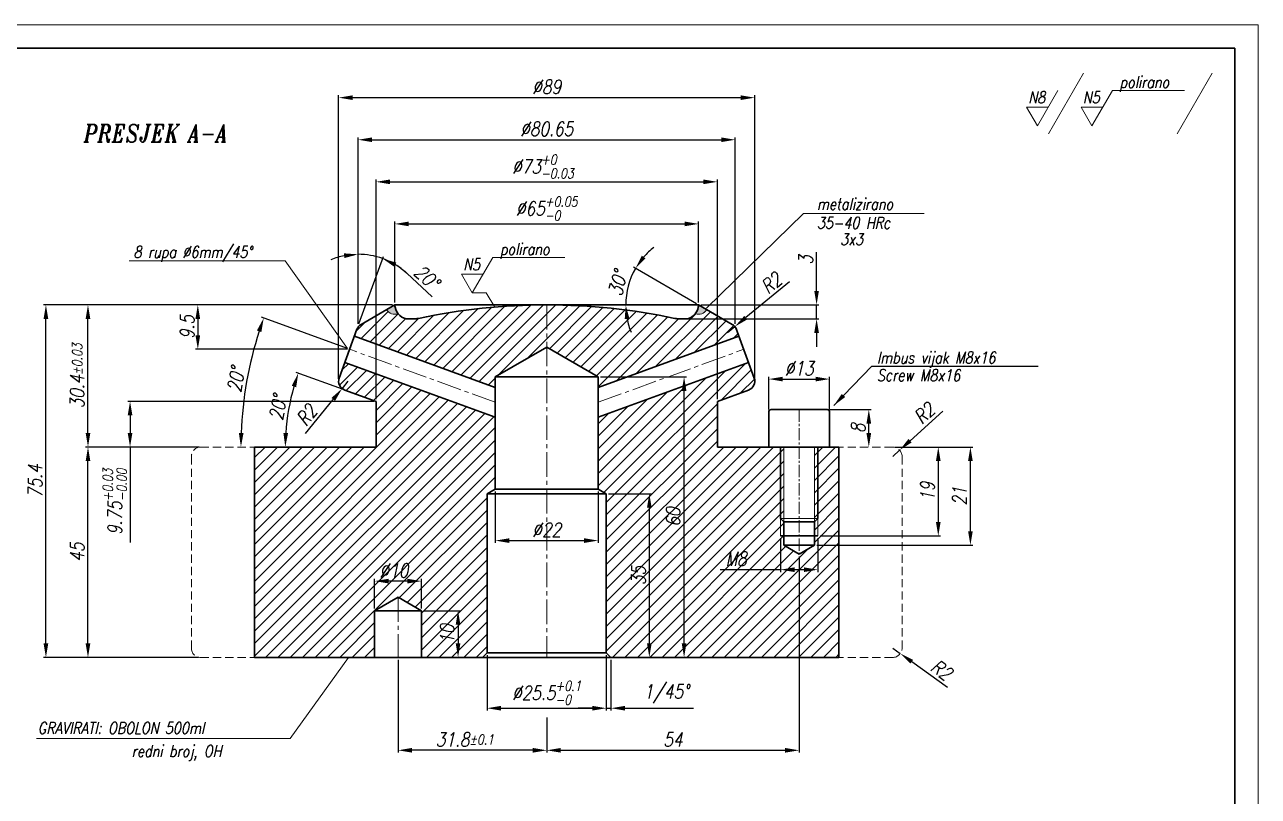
# Model space of a CAD drawing. Extents: x 197 to 920, y -77 to 441.
# Drawn here: x 439.8 to 703.7, y 276 to 441 of the extents above; entities that cross this region are included whole.
import ezdxf

# ---------------------------------------------------------------- set-up
doc = ezdxf.new("R2010")
doc.units = 0
doc.header["$LTSCALE"] = 7
doc.header["$MEASUREMENT"] = 0
doc.linetypes.add('CENTER2', pattern=[1.125, 0.75, -0.125, 0.125, -0.125])
doc.linetypes.add('HIDDEN', pattern=[0.375, 0.25, -0.125])
doc.layers.get('0').update_dxf_attribs({"linetype": 'CONTINUOUS', "lineweight": 15})
for name, color, linetype, lineweight in [('1', 1, 'CENTER2', 15), ('2', 2, 'HIDDEN', 15), ('3', 3, 'CONTINUOUS', 30), ('8', 250, 'CONTINUOUS', 15)]:
    doc.layers.add(name, color=color, linetype=linetype, lineweight=lineweight)
doc.styles.add('ITALICT', font='ITALICT.shx', dxfattribs={"width": 0.8, "height": 3})
doc.dimstyles.get("Standard").update_dxf_attribs({"dimtxt": 3, "dimasz": 3, "dimexe": 0.5, "dimexo": 0.5, "dimgap": 0.8, "dimtad": 1, "dimdsep": 46, "dimtxsty": 'ITALICT', "dimcen": 0.09, "dimazin": 2, "dimtfac": 1, "dimtmove": 0, "dimatfit": 3, "dimfxl": 0, "dimtolj": 1, "dimtzin": 0, "dimarcsym": 0})

# ---------------------------------------------------------------- blocks, each defined once
blk = doc.blocks.new('*D4')
at = {"color": 0, "lineweight": -2}
for p, q in [((511.16, 377.1), (511.16, 416.94)), ((591.82, 377.1), (591.82, 416.94)), ((514.16, 416.44), (588.82, 416.44))]:
    blk.add_line(p, q, dxfattribs=at)
at = {"color": 0}
for points in [[(514.16, 416.94), (514.16, 415.94), (511.16, 416.44)], [(588.82, 416.94), (588.82, 415.94), (591.82, 416.44)]]:
    blk.add_solid(points, dxfattribs=at)
at = {"color": 0, "insert": (551.49, 418.74), "char_height": 3, "attachment_point": 5, "style": 'ITALICT'}
blk.add_mtext('\\A1;%%c80.65', dxfattribs=at)
blk = doc.blocks.new('*D5')
at = {"color": 0, "lineweight": -2}
for p, q in [((506.99, 365.28), (506.99, 425.94)), ((509.99, 425.44), (592.99, 425.44)), ((595.99, 365.28), (595.99, 425.94))]:
    blk.add_line(p, q, dxfattribs=at)
at = {"color": 0}
for points in [[(509.99, 425.94), (509.99, 424.94), (506.99, 425.44)], [(592.99, 425.94), (592.99, 424.94), (595.99, 425.44)]]:
    blk.add_solid(points, dxfattribs=at)
at = {"color": 0, "insert": (551.49, 427.74), "char_height": 3, "attachment_point": 5, "style": 'ITALICT'}
blk.add_mtext('\\A1;%%c89', dxfattribs=at)
blk = doc.blocks.new('*D6')
at = {"color": 0, "lineweight": -2}
for p, q in [((514.99, 360.97), (514.99, 407.94)), ((517.99, 407.44), (584.99, 407.44)), ((587.99, 360.97), (587.99, 407.94))]:
    blk.add_line(p, q, dxfattribs=at)
at = {"color": 0}
for points in [[(517.99, 407.94), (517.99, 406.94), (514.99, 407.44)], [(584.99, 407.94), (584.99, 406.94), (587.99, 407.44)]]:
    blk.add_solid(points, dxfattribs=at)
at = {"color": 0, "insert": (550.68, 410.72), "char_height": 3, "attachment_point": 5, "style": 'ITALICT'}
blk.add_mtext('\\A1;%%c73{}{\\H0.71x;\\C3;\\S+0^ -0.03;}', dxfattribs=at)
blk = doc.blocks.new('*D7')
at = {"color": 0, "lineweight": -2}
for p, q in [((518.49, 381.12), (476.37, 381.12)), ((476.87, 378.12), (476.87, 374.62)), ((508.85, 371.62), (476.37, 371.62))]:
    blk.add_line(p, q, dxfattribs=at)
at = {"color": 0}
for points in [[(476.37, 378.12), (477.37, 378.12), (476.87, 381.12)], [(476.37, 374.62), (477.37, 374.62), (476.87, 371.62)]]:
    blk.add_solid(points, dxfattribs=at)
at = {"color": 0, "insert": (474.57, 376.37), "char_height": 3, "attachment_point": 5, "rotation": 90, "style": 'ITALICT'}
blk.add_mtext('\\A1;9.5', dxfattribs=at)
blk = doc.blocks.new('*D8')
at = {"color": 0, "lineweight": -2}
for p, q in [((518.99, 381.62), (518.99, 398.94)), ((521.99, 398.44), (580.99, 398.44)), ((583.99, 381.62), (583.99, 398.94))]:
    blk.add_line(p, q, dxfattribs=at)
at = {"color": 0}
for points in [[(521.99, 398.94), (521.99, 397.94), (518.99, 398.44)], [(580.99, 398.94), (580.99, 397.94), (583.99, 398.44)]]:
    blk.add_solid(points, dxfattribs=at)
at = {"color": 0, "insert": (551.49, 401.72), "char_height": 3, "attachment_point": 5, "style": 'ITALICT'}
blk.add_mtext('\\A1;%%c65{}{\\H0.71x;\\C3;\\S+0.05^ -0;}', dxfattribs=at)
blk = doc.blocks.new('*D9')
at = {"color": 0, "lineweight": -2}
for p, q in [((540.49, 341.23), (540.49, 330.21)), ((562.49, 341.23), (562.49, 330.21)), ((543.49, 330.71), (559.49, 330.71))]:
    blk.add_line(p, q, dxfattribs=at)
at = {"color": 0}
for points in [[(543.49, 331.21), (543.49, 330.21), (540.49, 330.71)], [(559.49, 331.21), (559.49, 330.21), (562.49, 330.71)]]:
    blk.add_solid(points, dxfattribs=at)
at = {"color": 0, "insert": (551.49, 333.01), "char_height": 3, "attachment_point": 5, "style": 'ITALICT'}
blk.add_mtext('\\A1;%%c22', dxfattribs=at)
blk = doc.blocks.new('*D10')
at = {"color": 0, "lineweight": -2}
for p, q in [((538.74, 306.22), (538.74, 294.36)), ((564.24, 306.22), (564.24, 294.36)), ((541.74, 294.86), (561.24, 294.86))]:
    blk.add_line(p, q, dxfattribs=at)
at = {"color": 0}
for points in [[(541.74, 295.36), (541.74, 294.36), (538.74, 294.86)], [(561.24, 295.36), (561.24, 294.36), (564.24, 294.86)]]:
    blk.add_solid(points, dxfattribs=at)
at = {"color": 0, "insert": (551.49, 298.15), "char_height": 3, "attachment_point": 5, "style": 'ITALICT'}
blk.add_mtext('\\A1;%%c25.5{}{\\H0.71x;\\C3;\\S+0.1^ -0;}', dxfattribs=at)
blk = doc.blocks.new('*D11')
at = {"color": 0, "lineweight": -2}
for p, q in [((565.24, 305.22), (565.24, 294.36)), ((561.24, 294.86), (558.24, 294.86)), ((564.24, 294.86), (565.24, 294.86)), ((568.24, 294.86), (582.9, 294.86))]:
    blk.add_line(p, q, dxfattribs=at)
at = {"color": 0}
for points in [[(561.24, 295.36), (561.24, 294.36), (564.24, 294.86)], [(568.24, 295.36), (568.24, 294.36), (565.24, 294.86)]]:
    blk.add_solid(points, dxfattribs=at)
at = {"color": 0, "insert": (577.07, 297.95), "char_height": 3, "attachment_point": 5, "style": 'ITALICT'}
blk.add_mtext('\\A1;1/45%%d', dxfattribs=at)
blk = doc.blocks.new('*D12')
at = {"color": 0, "lineweight": -2}
for p, q in [((514.49, 360.47), (461.88, 360.47)), ((462.38, 357.47), (462.38, 353.72)), ((477.18, 350.72), (461.88, 350.72)), ((462.38, 350.72), (462.38, 330.29))]:
    blk.add_line(p, q, dxfattribs=at)
at = {"color": 0}
for points in [[(461.88, 357.47), (462.88, 357.47), (462.38, 360.47)], [(461.88, 353.72), (462.88, 353.72), (462.38, 350.72)]]:
    blk.add_solid(points, dxfattribs=at)
at = {"color": 0, "insert": (459.09, 339), "char_height": 3, "attachment_point": 5, "rotation": 90, "style": 'ITALICT'}
blk.add_mtext('\\A1;9.75{}{\\H0.71x;\\C3;\\S+0.03^ -0.00;}', dxfattribs=at)
blk = doc.blocks.new('*D13')
at = {"color": 0, "lineweight": -2}
for p, q in [((477.18, 350.72), (452.88, 350.72)), ((453.38, 308.72), (453.38, 347.72)), ((468.79, 305.72), (452.88, 305.72))]:
    blk.add_line(p, q, dxfattribs=at)
at = {"color": 0}
for points in [[(452.88, 347.72), (453.88, 347.72), (453.38, 350.72)], [(452.88, 308.72), (453.88, 308.72), (453.38, 305.72)]]:
    blk.add_solid(points, dxfattribs=at)
at = {"color": 0, "insert": (451.08, 328.22), "char_height": 3, "attachment_point": 5, "rotation": 90, "style": 'ITALICT'}
blk.add_mtext('\\A1;45', dxfattribs=at)
blk = doc.blocks.new('*D14')
at = {"color": 0, "lineweight": -2}
for p, q in [((518.49, 381.12), (452.88, 381.12)), ((453.38, 353.72), (453.38, 378.12)), ((477.18, 350.72), (452.88, 350.72))]:
    blk.add_line(p, q, dxfattribs=at)
at = {"color": 0}
for points in [[(452.88, 378.12), (453.88, 378.12), (453.38, 381.12)], [(452.88, 353.72), (453.88, 353.72), (453.38, 350.72)]]:
    blk.add_solid(points, dxfattribs=at)
at = {"color": 0, "insert": (451.08, 365.92), "char_height": 3, "attachment_point": 5, "rotation": 90, "style": 'ITALICT'}
blk.add_mtext('\\A1;30.4{}{\\H0.71x;\\C3;%%p0.03}', dxfattribs=at)
blk = doc.blocks.new('*D15')
at = {"color": 0, "lineweight": -2}
for p, q in [((518.49, 381.12), (443.88, 381.12)), ((444.38, 308.72), (444.38, 378.12)), ((476.99, 305.72), (443.88, 305.72))]:
    blk.add_line(p, q, dxfattribs=at)
at = {"color": 0}
for points in [[(443.88, 378.12), (444.88, 378.12), (444.38, 381.12)], [(443.88, 308.72), (444.88, 308.72), (444.38, 305.72)]]:
    blk.add_solid(points, dxfattribs=at)
at = {"color": 0, "insert": (442.08, 343.42), "char_height": 3, "attachment_point": 5, "rotation": 90, "style": 'ITALICT'}
blk.add_mtext('\\A1;75.4', dxfattribs=at)
blk = doc.blocks.new('*D16')
at = {"color": 0, "lineweight": -2}
for p, q in [((609.21, 384.12), (609.21, 392.43)), ((584.49, 381.12), (609.71, 381.12)), ((609.21, 378.12), (609.21, 381.12)), ((581.45, 378.12), (609.71, 378.12)), ((609.21, 375.12), (609.21, 372.12))]:
    blk.add_line(p, q, dxfattribs=at)
at = {"color": 0}
for points in [[(608.71, 384.12), (609.71, 384.12), (609.21, 381.12)], [(608.71, 375.12), (609.71, 375.12), (609.21, 378.12)]]:
    blk.add_solid(points, dxfattribs=at)
at = {"color": 0, "insert": (606.91, 390.72), "char_height": 3, "attachment_point": 5, "rotation": 90, "style": 'ITALICT'}
blk.add_mtext('\\A1;3', dxfattribs=at)
blk = doc.blocks.new('*D22')
at = {"color": 0, "lineweight": -2}
for p, q in [((562.99, 365.72), (581.37, 365.72)), ((580.87, 308.72), (580.87, 362.72))]:
    blk.add_line(p, q, dxfattribs=at)
at = {"color": 0}
for points in [[(580.37, 362.72), (581.37, 362.72), (580.87, 365.72)], [(580.37, 308.72), (581.37, 308.72), (580.87, 305.72)]]:
    blk.add_solid(points, dxfattribs=at)
at = {"color": 0, "insert": (578.57, 335.72), "char_height": 3, "attachment_point": 5, "rotation": 90, "style": 'ITALICT'}
blk.add_mtext('\\A1;60', dxfattribs=at)
blk = doc.blocks.new('*D17')
at = {"color": 0, "lineweight": -2}
for p, q in [((519.69, 305.22), (519.69, 285.36)), ((551.49, 292.85), (551.49, 285.36)), ((548.49, 285.86), (522.69, 285.86))]:
    blk.add_line(p, q, dxfattribs=at)
at = {"color": 0}
for points in [[(522.69, 286.36), (522.69, 285.36), (519.69, 285.86)], [(548.49, 286.36), (548.49, 285.36), (551.49, 285.86)]]:
    blk.add_solid(points, dxfattribs=at)
at = {"color": 0, "insert": (533.99, 288.16), "char_height": 3, "attachment_point": 5, "style": 'ITALICT'}
blk.add_mtext('\\A1;31.8{}{\\H0.71x;\\C3;%%p0.1}', dxfattribs=at)
blk = doc.blocks.new('*D23')
at = {"color": 0, "lineweight": -2}
for p, q in [((525.19, 315.72), (533.03, 315.72)), ((532.53, 312.72), (532.53, 308.72))]:
    blk.add_line(p, q, dxfattribs=at)
at = {"color": 0}
for points in [[(532.03, 312.72), (533.03, 312.72), (532.53, 315.72)], [(532.03, 308.72), (533.03, 308.72), (532.53, 305.72)]]:
    blk.add_solid(points, dxfattribs=at)
at = {"color": 0, "insert": (530.23, 310.72), "char_height": 3, "attachment_point": 5, "rotation": 90, "style": 'ITALICT'}
blk.add_mtext('\\A1;10', dxfattribs=at)
blk = doc.blocks.new('*D24')
at = {"color": 0, "lineweight": -2}
for p, q in [((514.69, 316.22), (514.69, 322.54)), ((521.69, 322.04), (517.69, 322.04)), ((524.69, 316.22), (524.69, 322.54))]:
    blk.add_line(p, q, dxfattribs=at)
at = {"color": 0}
for points in [[(517.69, 322.54), (517.69, 321.54), (514.69, 322.04)], [(521.69, 322.54), (521.69, 321.54), (524.69, 322.04)]]:
    blk.add_solid(points, dxfattribs=at)
at = {"color": 0, "insert": (518.82, 324.34), "char_height": 3, "attachment_point": 5, "style": 'ITALICT'}
blk.add_mtext('\\A1;%%c10', dxfattribs=at)
blk = doc.blocks.new('*D18')
at = {"color": 0, "lineweight": -2}
blk.add_line((507.84, 363.07), (497.9, 366.69), dxfattribs=at)
blk.add_arc((541.78, 350.72), 46.2, 163.7212, 176.2788, dxfattribs=at)
at = {"color": 0}
for points in [[(496.96, 363.82), (497.91, 363.51), (498.36, 366.52)], [(496.18, 353.7), (495.18, 353.73), (495.58, 350.72)]]:
    blk.add_solid(points, dxfattribs=at)
at = {"color": 0, "insert": (494.02, 359.14), "char_height": 3, "attachment_point": 5, "rotation": 80, "style": 'ITALICT'}
blk.add_mtext('\\A1;20°', dxfattribs=at)
blk = doc.blocks.new('*D25')
at = {"color": 0, "lineweight": -2}
for p, q in [((564.74, 340.72), (573.94, 340.72)), ((573.44, 337.72), (573.44, 308.72))]:
    blk.add_line(p, q, dxfattribs=at)
at = {"color": 0}
for points in [[(572.94, 337.72), (573.94, 337.72), (573.44, 340.72)], [(572.94, 308.72), (573.94, 308.72), (573.44, 305.72)]]:
    blk.add_solid(points, dxfattribs=at)
at = {"color": 0, "insert": (571.14, 323.22), "char_height": 3, "attachment_point": 5, "rotation": 90, "style": 'ITALICT'}
blk.add_mtext('\\A1;35', dxfattribs=at)
blk = doc.blocks.new('*D21')
at = {"color": 0, "lineweight": -2}
for p, q in [((508.99, 364.78), (507.73, 363.23)), ((499.9, 353.61), (505.84, 360.9))]:
    blk.add_line(p, q, dxfattribs=at)
at = {"color": 0}
blk.add_solid([(505.45, 361.22), (506.22, 360.58), (507.73, 363.23)], dxfattribs=at)
at = {"color": 0, "insert": (500.14, 357.54), "char_height": 3, "attachment_point": 5, "rotation": 50.8697, "style": 'ITALICT'}
blk.add_mtext('\\A1;R2', dxfattribs=at)
blk = doc.blocks.new('*D29')
at = {"color": 0, "lineweight": -2}
blk.add_line((508.88, 371.79), (490.49, 378.48), dxfattribs=at)
blk.add_arc((566.77, 350.72), 80.68, 162.1306, 177.8694, dxfattribs=at)
at = {"color": 0}
for points in [[(489.51, 375.64), (490.46, 375.31), (490.96, 378.31)], [(486.65, 353.71), (485.65, 353.72), (486.09, 350.72)]]:
    blk.add_solid(points, dxfattribs=at)
at = {"color": 0, "insert": (485.05, 365.13), "char_height": 3, "attachment_point": 5, "rotation": 80, "style": 'ITALICT'}
blk.add_mtext('\\A1;20°', dxfattribs=at)
blk = doc.blocks.new('*D30')
at = {"color": 0, "lineweight": -2}
for p, q in [((636.18, 358.37), (629.2, 352.07)), ((625.49, 348.72), (626.97, 350.06))]:
    blk.add_line(p, q, dxfattribs=at)
at = {"color": 0}
blk.add_solid([(628.87, 352.44), (629.54, 351.7), (626.97, 350.06)], dxfattribs=at)
at = {"color": 0, "insert": (632.26, 357.93), "char_height": 3, "attachment_point": 5, "rotation": 42.0965, "style": 'ITALICT'}
blk.add_mtext('\\A1;R2', dxfattribs=at)
blk = doc.blocks.new('*D31')
at = {"color": 0, "lineweight": -2}
for p, q in [((625.49, 307.72), (627.12, 306.55)), ((637.19, 299.32), (629.55, 304.8))]:
    blk.add_line(p, q, dxfattribs=at)
at = {"color": 0}
blk.add_solid([(629.85, 305.21), (629.26, 304.4), (627.12, 306.55)], dxfattribs=at)
at = {"color": 0, "insert": (635.93, 303.06), "char_height": 3, "attachment_point": 5, "rotation": 324.3557, "style": 'ITALICT'}
blk.add_mtext('\\A1;R2', dxfattribs=at)
blk = doc.blocks.new('*D38')
at = {"color": 0, "lineweight": -2}
for p, q in [((598.99, 358.72), (598.99, 365.75)), ((601.99, 365.25), (608.99, 365.25)), ((611.99, 358.72), (611.99, 365.75))]:
    blk.add_line(p, q, dxfattribs=at)
at = {"color": 0}
for points in [[(601.99, 365.75), (601.99, 364.75), (598.99, 365.25)], [(608.99, 365.75), (608.99, 364.75), (611.99, 365.25)]]:
    blk.add_solid(points, dxfattribs=at)
at = {"color": 0, "insert": (605.49, 367.55), "char_height": 3, "attachment_point": 5, "style": 'ITALICT'}
blk.add_mtext('\\A1;%%c13', dxfattribs=at)
blk = doc.blocks.new('*D39')
at = {"color": 0, "lineweight": -2}
for p, q in [((601.49, 331.22), (601.49, 323.99)), ((609.49, 331.22), (609.49, 323.99)), ((601.49, 324.49), (588.57, 324.49)), ((606.49, 324.49), (604.49, 324.49))]:
    blk.add_line(p, q, dxfattribs=at)
at = {"color": 0}
for points in [[(604.49, 324.99), (604.49, 323.99), (601.49, 324.49)], [(606.49, 324.99), (606.49, 323.99), (609.49, 324.49)]]:
    blk.add_solid(points, dxfattribs=at)
at = {"color": 0, "insert": (592, 326.79), "char_height": 3, "attachment_point": 5, "style": 'ITALICT'}
blk.add_mtext('\\A1;M8', dxfattribs=at)
blk = doc.blocks.new('*D40')
at = {"color": 0, "lineweight": -2}
for p, q in [((611.99, 358.72), (620.88, 358.72)), ((620.38, 353.72), (620.38, 355.72))]:
    blk.add_line(p, q, dxfattribs=at)
at = {"color": 0}
for points in [[(619.88, 355.72), (620.88, 355.72), (620.38, 358.72)], [(619.88, 353.72), (620.88, 353.72), (620.38, 350.72)]]:
    blk.add_solid(points, dxfattribs=at)
at = {"color": 0, "insert": (618.08, 354.72), "char_height": 3, "attachment_point": 5, "rotation": 90, "style": 'ITALICT'}
blk.add_mtext('\\A1;8', dxfattribs=at)
blk = doc.blocks.new('*D41')
at = {"color": 0, "lineweight": -2}
for p, q in [((625.99, 350.72), (635.74, 350.72)), ((635.24, 347.72), (635.24, 334.72)), ((609.99, 331.72), (635.74, 331.72))]:
    blk.add_line(p, q, dxfattribs=at)
at = {"color": 0}
for points in [[(634.74, 347.72), (635.74, 347.72), (635.24, 350.72)], [(634.74, 334.72), (635.74, 334.72), (635.24, 331.72)]]:
    blk.add_solid(points, dxfattribs=at)
at = {"color": 0, "insert": (632.94, 341.22), "char_height": 3, "attachment_point": 5, "rotation": 90, "style": 'ITALICT'}
blk.add_mtext('\\A1;19', dxfattribs=at)
blk = doc.blocks.new('*D42')
at = {"color": 0, "lineweight": -2}
for p, q in [((625.99, 350.72), (642.61, 350.72)), ((642.11, 332.72), (642.11, 347.72)), ((609.24, 329.72), (642.61, 329.72))]:
    blk.add_line(p, q, dxfattribs=at)
at = {"color": 0}
for points in [[(641.61, 347.72), (642.61, 347.72), (642.11, 350.72)], [(641.61, 332.72), (642.61, 332.72), (642.11, 329.72)]]:
    blk.add_solid(points, dxfattribs=at)
at = {"color": 0, "insert": (639.81, 340.22), "char_height": 3, "attachment_point": 5, "rotation": 90, "style": 'ITALICT'}
blk.add_mtext('\\A1;21', dxfattribs=at)
blk = doc.blocks.new('*D43')
at = {"color": 0, "lineweight": -2}
for p, q in [((605.49, 327.34), (605.49, 285.36)), ((551.49, 292.85), (551.49, 285.36)), ((554.49, 285.86), (602.49, 285.86))]:
    blk.add_line(p, q, dxfattribs=at)
at = {"color": 0}
for points in [[(554.49, 286.36), (554.49, 285.36), (551.49, 285.86)], [(602.49, 286.36), (602.49, 285.36), (605.49, 285.86)]]:
    blk.add_solid(points, dxfattribs=at)
at = {"color": 0, "insert": (578.49, 288.16), "char_height": 3, "attachment_point": 5, "style": 'ITALICT'}
blk.add_mtext('\\A1;54', dxfattribs=at)
blk = doc.blocks.new('*D66')
at = {"color": 0, "lineweight": -2}
blk.add_line((583.56, 381.37), (570.05, 389.17), dxfattribs=at)
for start, end in [(127.9277, 138.9639), (150, 180), (191.0361, 202.0723)]:
    blk.add_arc((583.99, 381.12), 15.6, start, end, dxfattribs=at)
at = {"color": 0}
for points in [[(572.63, 391.07), (571.82, 391.65), (570.48, 388.92)], [(568.18, 378.08), (569.18, 378.18), (568.39, 381.12)]]:
    blk.add_solid(points, dxfattribs=at)
at = {"color": 0, "insert": (566.7, 385.75), "char_height": 3, "attachment_point": 5, "rotation": 75, "style": 'ITALICT'}
blk.add_mtext('\\A1;30°', dxfattribs=at)
blk = doc.blocks.new('*D67')
at = {"color": 0, "lineweight": -2}
for p, q in [((511.16, 377.1), (511.16, 392.43)), ((511.34, 377.07), (516.58, 391.48)), ((521.54, 387.89), (527.01, 382.87))]:
    blk.add_line(p, q, dxfattribs=at)
for start, end in [(101.225, 112.45), (70, 90), (47.4404, 70), (47.55, 58.775)]:
    blk.add_arc((511.16, 376.6), 15.34, start, end, dxfattribs=at)
at = {"color": 0}
for points in [[(508.13, 392.14), (508.23, 391.14), (511.16, 391.93)], [(518.9, 389.26), (519.33, 390.16), (516.41, 391.01)]]:
    blk.add_solid(points, dxfattribs=at)
at = {"color": 0, "insert": (525.83, 387.08), "char_height": 3, "attachment_point": 5, "rotation": 317.4404, "style": 'ITALICT'}
blk.add_mtext('\\A1;20°', dxfattribs=at)
blk = doc.blocks.new('*D68')
at = {"color": 0, "lineweight": -2}
for p, q in [((603.45, 386.03), (594.06, 378.39)), ((590.19, 375.23), (591.74, 376.49))]:
    blk.add_line(p, q, dxfattribs=at)
at = {"color": 0}
blk.add_solid([(593.75, 378.77), (594.38, 378), (591.74, 376.49)], dxfattribs=at)
at = {"color": 0, "insert": (599.52, 385.8), "char_height": 3, "attachment_point": 5, "rotation": 39.1564, "style": 'ITALICT'}
blk.add_mtext('\\A1;R2', dxfattribs=at)

msp = doc.modelspace()

# ---------------------------------------------------------------- hatches: boundary and pattern name
h = msp.add_hatch(color=256)
h.dxf.hatch_style = 1
h.paths.add_polyline_path([(519.068, 380.633, -0.0010095), (518.991, 381.116), (517.258, 380.116, 0.3658592), (519.687, 379.241, -0.1290678)])
h.paths.add_polyline_path([(585.723, 380.116), (583.991, 381.116, -0.0010095), (583.913, 380.633, -0.1290678), (583.294, 379.241, 0.3658592)])
at = {"layer": '8'}
h = msp.add_hatch(dxfattribs=at)
h.set_pattern_fill('ANSI31', color=256, scale=15)
h.paths.add_polyline_path([(551.491, 372.067), (551.491, 381.116, 0.0525574), (524.072, 378.226, -0.0525574), (523.029, 378.116), (522.029, 378.116, -0.2277595), (519.687, 379.241, -0.3658592), (517.258, 380.116), (511.794, 376.961, 0.176327), (510.915, 375.913), (510.377, 374.435), (540.491, 363.475), (540.491, 365.716)])
h.paths.add_polyline_path([(592.604, 374.435), (592.066, 375.913, 0.176327), (591.187, 376.961), (585.723, 380.116, -0.3658592), (583.294, 379.241, -0.2277595), (580.952, 378.116), (579.952, 378.116, -0.0525574), (578.909, 378.226, 0.0525574), (551.491, 381.116), (551.491, 372.067), (562.491, 365.716), (562.491, 363.475)])
h = msp.add_hatch(dxfattribs=at)
h.set_pattern_fill('ANSI31', color=256, scale=15)
h.paths.add_polyline_path([(540.491, 357.09), (508.325, 368.797), (507.111, 365.462, 0.4142136), (508.306, 362.899), (514.991, 360.466), (514.991, 350.716), (488.991, 350.716), (488.991, 305.716), (514.691, 305.716), (514.691, 315.716), (519.691, 318.603), (524.691, 315.716), (524.691, 305.716), (537.741, 305.716), (538.741, 306.716), (538.741, 340.716), (540.491, 341.727)])
h.paths.add_polyline_path([(601.489, 350.716), (587.991, 350.716), (587.991, 360.466), (594.675, 362.899, 0.4142136), (595.87, 365.462), (594.656, 368.797), (562.491, 357.09), (562.491, 341.727), (564.241, 340.716), (564.241, 306.716), (565.241, 305.716), (613.991, 305.716), (613.991, 350.716), (609.489, 350.716), (609.489, 335.466), (609.489, 331.716), (608.739, 331.716), (608.739, 329.716), (605.489, 327.84), (602.239, 329.716), (602.239, 331.716), (601.489, 331.716), (601.489, 335.466)])
h.paths.add_polyline_path([(602.239, 350.716), (601.489, 350.716), (601.489, 335.466), (602.239, 335.466)], flags=17)
h.paths.add_polyline_path([(609.489, 350.716), (608.739, 350.716), (608.739, 335.466), (609.489, 335.466)], flags=17)
h.paths.add_polyline_path([(602.239, 334.716), (601.489, 335.466), (601.489, 331.716), (602.239, 331.716)], flags=17)
h.paths.add_polyline_path([(609.489, 335.466), (608.739, 334.716), (608.739, 331.716), (609.489, 331.716)], flags=17)
h.paths.add_polyline_path([(588.625, 324.544), (595.382, 324.544), (595.382, 329.044), (588.625, 329.044)], flags=24)
h.paths.add_polyline_path([(580.824, 332.909), (580.824, 338.523), (576.324, 338.523), (576.324, 332.909)], flags=24)
h.paths.add_polyline_path([(573.391, 320.295), (573.391, 326.138), (568.891, 326.138), (568.891, 320.295)], flags=24)
h.paths.add_polyline_path([(514.808, 322.093), (522.823, 322.093), (522.823, 326.593), (514.808, 326.593)], flags=24)
h.paths.add_polyline_path([(532.482, 308.138), (532.482, 313.295), (527.982, 313.295), (527.982, 308.138)], flags=24)

# ---------------------------------------------------------------- linework, layer by layer
for p, q in [((406.69, 441.049), (703.69, 441.049)), ((703.69, 441.049), (703.69, 21.049)), ((658.835, 417.703), (666.306, 430.644)), ((686.319, 417.703), (693.791, 430.644)), ((656.434, 419.41), (660.816, 427)), ((668.086, 419.41), (672.467, 427)), ((687.895, 427), (672.467, 427)), ((654.143, 423.379), (656.434, 419.41)), ((658.726, 423.379), (654.143, 423.379)), ((670.377, 423.379), (665.794, 423.379)), ((665.794, 423.379), (668.086, 419.41)), ((585.636, 380.412), (606.437, 400.689)), ((606.437, 400.689), (632.219, 400.689)), ((462.186, 390.546), (495.529, 390.546)), ((495.529, 390.546), (508.881, 371.787)), ((535.571, 383.686), (539.952, 391.276)), ((555.38, 391.276), (539.952, 391.276)), ((537.862, 387.655), (533.279, 387.655)), ((533.279, 387.655), (535.571, 383.686)), ((535.571, 383.686), (538.51, 383.686)), ((540.405, 380.648), (538.51, 383.686)), ((602.239, 350.716), (602.239, 334.716)), ((608.739, 350.716), (608.739, 334.716)), ((601.489, 335.466), (609.489, 335.466)), ((509.095, 305.716), (496.642, 288.358)), ((496.642, 288.358), (442.361, 288.358))]:
    msp.add_line(p, q)
at = {"ltscale": 0.5}
for p, q in [((601.489, 335.466), (601.489, 331.716)), ((609.489, 335.466), (609.489, 331.716))]:
    msp.add_line(p, q, dxfattribs=at)
for centre, start, end in [((518.991, 381.116), 210, 290.38205), ((583.991, 381.116), 249.61795, 330)]:
    msp.add_arc(centre, 2, start, end)
at = {"layer": '1'}
for p, q in [((551.491, 381.116), (551.491, 305.716)), ((540.491, 360.282), (509.351, 371.616)), ((562.491, 360.282), (593.63, 371.616)), ((519.691, 318.603), (519.691, 305.716))]:
    msp.add_line(p, q, dxfattribs=at)
at = {"layer": '1', "ltscale": 0.5}
msp.add_line((605.489, 358.716), (605.489, 327.84), dxfattribs=at)
at = {"layer": '2'}
for p, q in [((510.915, 375.913), (511.164, 376.598)), ((511.794, 376.961), (511.164, 376.598)), ((591.187, 376.961), (591.817, 376.598)), ((592.066, 375.913), (591.817, 376.598)), ((475.491, 348.716), (475.491, 307.716)), ((477.491, 350.716), (488.991, 350.716)), ((625.491, 350.716), (613.991, 350.716)), ((627.491, 348.716), (627.491, 307.716)), ((477.491, 305.716), (488.991, 305.716)), ((625.491, 305.716), (613.991, 305.716))]:
    msp.add_line(p, q, dxfattribs=at)
for centre, start, end in [((477.491, 348.716), 90, 180), ((625.491, 348.716), 0, 90), ((477.491, 307.716), 180, 270), ((625.491, 307.716), 270, 0)]:
    msp.add_arc(centre, 2, start, end, dxfattribs=at)
at = {"layer": '3'}
for p, q in [((426.69, 436.049), (698.69, 436.049)), ((698.69, 436.049), (698.69, 26.049)), ((518.991, 381.116), (511.794, 376.961)), ((518.991, 381.116), (551.491, 381.116)), ((583.991, 381.116), (551.491, 381.116)), ((583.991, 381.116), (591.187, 376.961)), ((522.029, 378.116), (523.029, 378.116)), ((580.952, 378.116), (579.952, 378.116)), ((507.111, 365.462), (510.915, 375.913)), ((595.87, 365.462), (591.953, 376.224)), ((540.491, 363.475), (510.377, 374.435)), ((540.491, 365.716), (551.491, 372.067)), ((540.491, 365.716), (551.491, 372.067)), ((562.491, 365.716), (551.491, 372.067)), ((562.491, 363.475), (592.604, 374.435)), ((540.491, 357.09), (508.325, 368.797)), ((562.491, 357.09), (594.656, 368.797)), ((551.491, 365.716), (540.491, 365.716)), ((540.491, 365.716), (540.491, 341.727)), ((551.491, 365.716), (540.491, 365.716)), ((551.491, 365.716), (562.491, 365.716)), ((562.491, 365.716), (562.491, 341.727)), ((514.991, 360.466), (508.306, 362.899)), ((587.991, 360.466), (594.675, 362.899)), ((599.489, 358.716), (611.489, 358.716)), ((488.991, 350.716), (488.991, 305.716)), ((488.991, 350.716), (514.991, 350.716)), ((613.991, 350.716), (587.991, 350.716)), ((613.991, 350.716), (613.991, 305.716)), ((538.741, 340.716), (540.491, 341.727)), ((538.741, 340.716), (551.491, 340.716)), ((540.491, 341.727), (551.491, 341.727)), ((562.491, 341.727), (551.491, 341.727)), ((564.241, 340.716), (551.491, 340.716)), ((564.241, 340.716), (562.491, 341.727)), ((601.489, 335.466), (602.239, 334.716)), ((609.489, 335.466), (608.739, 334.716)), ((602.239, 334.716), (605.489, 334.716)), ((602.239, 334.716), (602.239, 329.716)), ((608.739, 334.716), (605.489, 334.716)), ((608.739, 334.716), (608.739, 329.716)), ((609.489, 331.716), (601.489, 331.716)), ((608.739, 329.716), (602.239, 329.716)), ((602.239, 329.716), (605.489, 327.84)), ((608.739, 329.716), (605.489, 327.84)), ((514.691, 315.716), (519.691, 318.603)), ((524.691, 315.716), (519.691, 318.603)), ((514.691, 315.716), (524.691, 315.716)), ((538.741, 306.716), (537.741, 305.716)), ((538.741, 306.716), (551.491, 306.716)), ((564.241, 306.716), (551.491, 306.716)), ((564.241, 306.716), (565.241, 305.716)), ((488.991, 305.716), (551.491, 305.716)), ((613.991, 305.716), (551.491, 305.716))]:
    msp.add_line(p, q, dxfattribs=at)
at = {"layer": '3', "ltscale": 0.5}
for p, q in [((514.991, 360.466), (514.991, 350.716)), ((587.991, 360.466), (587.991, 350.716)), ((598.989, 358.216), (598.989, 350.716)), ((611.989, 358.216), (611.989, 350.716)), ((601.489, 350.716), (601.489, 335.466)), ((609.489, 350.716), (609.489, 335.466)), ((538.741, 340.716), (538.741, 306.716)), ((564.241, 340.716), (564.241, 306.716)), ((514.691, 315.716), (514.691, 305.716)), ((524.691, 315.716), (524.691, 305.716))]:
    msp.add_line(p, q, dxfattribs=at)
at = {"layer": '3'}
for centre, radius, start, end in [((638.574, 400.116), 121.083, 189.02798, 189.25933), ((522.029, 381.116), 3, 189.25933, 270), ((551.491, 249.608), 131.508, 90, 102.03419), ((551.491, 249.608), 131.508, 77.96581, 90), ((580.952, 381.116), 3, 270, 350.74067), ((464.407, 400.116), 121.083, 350.74067, 350.97202), ((523.029, 383.116), 5, 270, 282.03419), ((579.952, 383.116), 5, 257.96581, 270), ((512.794, 375.229), 2, 120, 160), ((590.187, 375.229), 2, 20, 60), ((508.991, 364.778), 2, 160, 250), ((593.991, 364.778), 2, 290, 20), ((599.489, 358.216), 0.5, 90, 180)]:
    msp.add_arc(centre, radius, start, end, dxfattribs=at)
at = {"layer": '3', "ltscale": 0.5}
msp.add_arc((611.489, 358.216), 0.5, 0, 90, dxfattribs=at)

# ---------------------------------------------------------------- texts
at = {"style": 'ITALICT', "width": 0.8}
for s, height, p in [('polirano', 2.5, (673.999, 427.517)), ('N8', 2.5, (654.508, 424.258)), ('N5', 2.5, (666.16, 424.258)), ('PRESJEK A-A', 3.75, (452.459, 415.921)), ('metalizirano', 2.5, (609.281, 401.447)), ('35-40 HRc', 2.5, (609.281, 397.4)), ('3x3', 2.5, (614.255, 393.92)), ('8 rupa %%C6mm/45°', 2.5, (463.119, 391.181)), ('polirano', 2.5, (541.484, 391.793)), ('N5', 2.5, (533.645, 388.533)), ('Imbus vijak M8x16', 2.5, (622.112, 368.593)), ('GRAVIRATI: OBOLON 500ml', 2.5, (442.653, 289.382)), ('redni broj, OH', 2.5, (462.728, 284.448))]:
    msp.add_text(s, height=height, dxfattribs=at).set_placement(p)
at = {"layer": '8', "style": 'ITALICT', "width": 0.8}
msp.add_text('Screw M8x16', height=2.5, dxfattribs=at).set_placement((622.112, 364.825))

# ---------------------------------------------------------------- dimensions: what is measured, and where the dimension line sits
for base, p1, p2, text, override, picture, middle in [((595.991, 425.436), (506.991, 364.778), (595.991, 364.778), '%%c<>', {"dimtmove": 0}, '*D5', (551.491, 425.436)), ((591.817, 416.436), (511.164, 376.598), (591.817, 376.598), '%%c<>', {"dimtmove": 0}, '*D4', (551.491, 416.436)), ((587.991, 407.436), (514.991, 360.466), (587.991, 360.466), '%%c<>{}{\\H0.71x;\\C3;\\S+0^ -0.03;}', {"dimtp": 0, "dimtm": 0.03, "dimtmove": 0}, '*D6', (550.676, 407.436))]:
    dim = msp.add_linear_dim(base=base, p1=p1, p2=p2, text=text, dimstyle='Standard', override=override)
    dim.commit()
    dim.dimension.update_dxf_attribs({"geometry": picture, "text_midpoint": middle, "dimtype": 160})
for base, p1, p2, text, override, picture, middle in [((583.991, 398.436), (518.991, 381.116), (583.991, 381.116), '%%c<>{}{\\H0.71x;\\C3;\\S+0.05^ -0;}', {"dimtp": 0.05, "dimtm": 0, "dimtmove": 0}, '*D8', (551.491, 401.721)), ((564.241, 294.864), (538.741, 306.716), (564.241, 306.716), '%%c<>{}{\\H0.71x;\\C3;\\S+0.1^ -0;}', {"dimtp": 0.1, "dimtm": 0, "dimtmove": 0}, '*D10', (551.491, 298.149))]:
    dim = msp.add_linear_dim(base=base, p1=p1, p2=p2, text=text, dimstyle='Standard', override=override)
    dim.commit()
    dim.dimension.update_dxf_attribs({"geometry": picture, "text_midpoint": middle})
for base, line1, line2, picture, middle in [((569.332, 386.451), ((583.991, 381.116), (551.491, 381.116)), ((583.991, 381.116), (591.187, 376.961)), '*D66', (566.701, 385.749)), ((512.945, 391.831), ((507.111, 365.462), (510.915, 375.913)), ((511.164, 376.598), (511.164, 375.508)), '*D67', (525.829, 387.077)), ((488.267, 369.322), ((477.491, 350.716), (488.991, 350.716)), ((540.491, 360.282), (509.351, 371.616)), '*D29', (485.053, 365.126)), ((496.824, 361.371), ((495.579, 350.716), (514.991, 350.716)), ((514.991, 360.466), (508.306, 362.899)), '*D18', (494.016, 359.138))]:
    dim = msp.add_angular_dim_2l(base=base, line1=line1, line2=line2, dimstyle='Standard')
    dim.commit()
    dim.dimension.update_dxf_attribs({"geometry": picture, "text_midpoint": middle})
dim = msp.add_linear_dim(base=(609.213, 378.116), p1=(583.991, 381.116), p2=(580.952, 378.116), angle=90, dimstyle='Standard')
dim.commit()
dim.dimension.update_dxf_attribs({"geometry": '*D16', "text_midpoint": (609.213, 390.716), "dimtype": 160})
dim = msp.add_radius_dim(center=(590.187, 375.229), mpoint=(591.737, 376.492), dimstyle='Standard')
dim.commit()
dim.dimension.update_dxf_attribs({"geometry": '*D68', "text_midpoint": (600.973, 384.013), "dimtype": 164})
dim = msp.add_linear_dim(base=(444.379, 381.116), p1=(477.491, 305.716), p2=(518.991, 381.116), angle=90, dimstyle='Standard', override={"dimtmove": 0})
dim.commit()
dim.dimension.update_dxf_attribs({"geometry": '*D15', "text_midpoint": (442.079, 343.416)})
for base, p1, p2, angle, text, override, picture, middle in [((453.379, 381.116), (477.685, 350.716), (518.991, 381.116), 90, '<>{}{\\H0.71x;\\C3;%%p0.03}', {"dimtp": 0.03, "dimtm": 0.03, "dimtmove": 0}, '*D14', (453.379, 365.916)), ((462.379, 360.466), (477.685, 350.716), (514.991, 360.466), 90, '<>{}{\\H0.71x;\\C3;\\S+0.03^ -0.00;}', {"dimtp": 0.03, "dimtm": 0, "dimtdec": 2, "dimtmove": 0, "dimtzin": 0}, '*D12', (462.379, 339.005)), ((519.691, 285.864), (551.491, 293.352), (519.691, 305.716), 180, '<>{}{\\H0.71x;\\C3;%%p0.1}', {"dimtp": 0.1, "dimtm": 0.1, "dimtmove": 0}, '*D17', (533.991, 285.864))]:
    dim = msp.add_linear_dim(base=base, p1=p1, p2=p2, angle=angle, text=text, dimstyle='Standard', override=override)
    dim.commit()
    dim.dimension.update_dxf_attribs({"geometry": picture, "text_midpoint": middle, "dimtype": 160})
for base, p1, p2, picture, middle in [((476.867, 371.616), (518.991, 381.116), (509.351, 371.616), '*D7', (474.567, 376.366)), ((580.874, 365.716), (580.874, 305.716), (562.491, 365.716), '*D22', (578.574, 335.716)), ((620.379, 358.716), (620.379, 350.716), (611.489, 358.716), '*D40', (618.079, 354.716)), ((453.379, 350.716), (469.285, 305.716), (477.685, 350.716), '*D13', (451.079, 328.216)), ((642.111, 350.716), (608.739, 329.716), (625.491, 350.716), '*D42', (639.811, 340.216)), ((635.244, 331.716), (625.491, 350.716), (609.489, 331.716), '*D41', (632.944, 341.216)), ((573.441, 305.716), (564.241, 340.716), (573.441, 305.716), '*D25', (571.141, 323.216)), ((532.532, 305.716), (524.691, 315.716), (532.532, 305.716), '*D23', (530.232, 310.716))]:
    dim = msp.add_linear_dim(base=base, p1=p1, p2=p2, angle=90, dimstyle='Standard')
    dim.commit()
    dim.dimension.update_dxf_attribs({"geometry": picture, "text_midpoint": middle})
for base, p1, p2, text, picture, middle in [((611.989, 365.247), (598.989, 358.216), (611.989, 358.216), '%%c<>', '*D38', (605.489, 367.547)), ((562.491, 330.713), (540.491, 341.727), (562.491, 341.727), '%%c<>', '*D9', (551.491, 333.013)), ((565.241, 294.864), (564.241, 294.864), (565.241, 305.716), '<>/45%%d', '*D11', (577.069, 297.95))]:
    dim = msp.add_linear_dim(base=base, p1=p1, p2=p2, text=text, dimstyle='Standard')
    dim.commit()
    dim.dimension.update_dxf_attribs({"geometry": picture, "text_midpoint": middle})
for center, mpoint, picture, middle in [((508.991, 364.778), (507.728, 363.227), '*D21', (500.138, 357.542)), ((625.491, 348.716), (626.975, 350.057), '*D30', (633.801, 356.224)), ((625.491, 307.716), (627.116, 306.551), '*D31', (634.592, 301.189))]:
    dim = msp.add_radius_dim(center=center, mpoint=mpoint, dimstyle='Standard')
    dim.commit()
    dim.dimension.update_dxf_attribs({"geometry": picture, "text_midpoint": middle})
dim = msp.add_linear_dim(base=(609.489, 324.494), p1=(601.489, 331.716), p2=(609.489, 331.716), text='M<>', dimstyle='Standard')
dim.commit()
dim.dimension.update_dxf_attribs({"geometry": '*D39', "text_midpoint": (592.003, 324.494), "dimtype": 160})
dim = msp.add_linear_dim(base=(605.489, 285.864), p1=(551.491, 293.352), p2=(605.489, 327.84), dimstyle='Standard')
dim.commit()
dim.dimension.update_dxf_attribs({"geometry": '*D43', "text_midpoint": (578.49, 288.164)})
dim = msp.add_linear_dim(base=(514.691, 322.043), p1=(524.691, 315.716), p2=(514.691, 315.716), angle=180, text='%%c<>', dimstyle='Standard')
dim.commit()
dim.dimension.update_dxf_attribs({"geometry": '*D24', "text_midpoint": (518.816, 322.043), "dimtype": 160})

# ---------------------------------------------------------------- leaders
msp.add_leader([(612.881, 359.59), (621.011, 367.982), (656.596, 367.982)], dimstyle='Standard', override={"dimgap": 0.8, "dimtad": 0})

doc.saveas('drawing.dxf')
